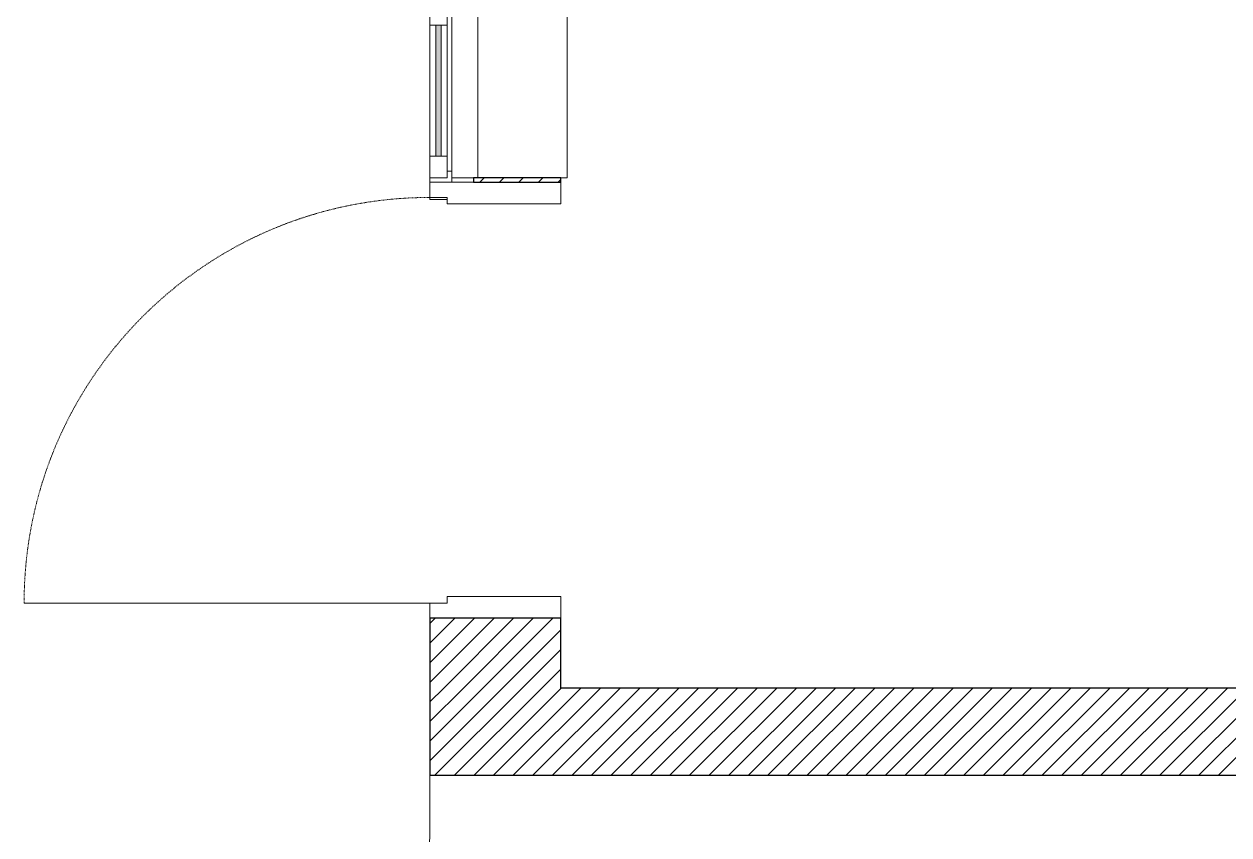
# Model space of a CAD drawing. Header units: millimetres. Extents: x -14819 to 43195, y -10328 to 20814.
# Drawn here: x 17710.1 to 17986.3, y 3970 to 4155.9 of the extents above; entities that cross this region are included whole.
import ezdxf

# ---------------------------------------------------------------- set-up
doc = ezdxf.new("R2010")
doc.units = ezdxf.units.MM
doc.linetypes.add('Tiret', pattern=[0.0025, 0.00125, -0.00125])
doc.layers.add('10 - Hachures', color=7, linetype='Continuous', lineweight=18, true_color=0x646464)
for name, color, linetype, lineweight in [('Arrière plan', 2, 'Continuous', 9), ('Fenêtres', 2, 'Continuous', 9), ('Menuiseries', 2, 'Continuous', 9), ('Mur_coupe', 7, 'Continuous', 25)]:
    doc.layers.add(name, color=color, linetype=linetype, lineweight=lineweight)
doc.layers.add('PDF _Géométrie', color=7, linetype='Continuous', true_color=0x231f20)

# ---------------------------------------------------------------- blocks, each defined once
blk = doc.blocks.new('Int_ Simple - PP _0_93m x 2_04m_-1784471-Existant Niv_ 1')
at = {"layer": 'Menuiseries'}
for p, q in [((-0.535, 0.15), (-0.535, -0.15)), ((-0.485, 0.15), (-0.535, 0.15)), ((-0.485, -0.11), (-0.485, 0.15)), ((0.465, 0.15), (0.415, 0.15)), ((0.415, 0.15), (0.415, -0.11)), ((0.465, -0.15), (0.465, 0.15)), ((-0.5, -0.15), (-0.5, -0.11)), ((-0.5, -0.11), (-0.485, -0.11)), ((0.415, -0.11), (0.43, -0.11)), ((0.43, -0.11), (0.43, -0.15)), ((-0.535, -0.15), (-0.5, -0.15)), ((0.43, -0.15), (0.43, -1.08)), ((0.43, -0.15), (0.465, -0.15))]:
    blk.add_line(p, q, dxfattribs=at)
at = {"layer": 'Menuiseries', "linetype": 'Tiret'}
blk.add_arc((0.43, -0.15), 0.93, 180, 270, dxfattribs=at)
blk = doc.blocks.new('1 Vantail - Droit - 0_4x2_05-1786682-Existant Niv_ 1')
at = {"layer": 'Arrière plan'}
blk.add_hatch(color=256, dxfattribs=at).paths.add_polyline_path([(-0.15, -0.124), (-0.15, -0.136), (0.15, -0.136), (0.15, -0.124)], flags=0)
for p, q in [((-0.2, 0.15), (-0.2, 0.165)), ((0.2, 0.165), (-0.2, 0.165)), ((0.2, 0.165), (0.2, 0.15))]:
    blk.add_line(p, q, dxfattribs=at)
at = {"layer": 'Fenêtres'}
for p, q in [((-0.2, -0.1), (-0.2, -0.05)), ((0.2, -0.05), (0.2, -0.1)), ((-0.185, -0.1), (-0.21, -0.1)), ((-0.21, -0.1), (-0.2, -0.1)), ((-0.15, -0.11), (-0.2, -0.11)), ((-0.2, -0.11), (-0.2, -0.15)), ((-0.2, -0.15), (-0.2, -0.11)), ((-0.2, -0.11), (-0.185, -0.11)), ((-0.185, -0.11), (-0.185, -0.1)), ((-0.15, -0.15), (-0.15, -0.11)), ((0.15, -0.11), (0.15, -0.15)), ((0.2, -0.11), (0.15, -0.11)), ((0.209, -0.1), (0.185, -0.1)), ((0.185, -0.1), (0.185, -0.11)), ((0.185, -0.11), (0.2, -0.11)), ((0.2, -0.1), (0.21, -0.1)), ((0.2, -0.15), (0.2, -0.11)), ((0.2, -0.11), (0.2, -0.15)), ((0.25, -0.15), (0.25, -0.11)), ((0.15, -0.124), (-0.15, -0.124)), ((-0.15, -0.124), (-0.15, -0.136)), ((-0.15, -0.136), (0.15, -0.136)), ((0.15, -0.136), (0.15, -0.124)), ((-0.25, -0.15), (-0.2, -0.15)), ((-0.2, -0.15), (-0.15, -0.15)), ((0.15, -0.15), (0.2, -0.15)), ((0.2, -0.15), (0.209, -0.15)), ((0.245, -0.15), (0.25, -0.15))]:
    blk.add_line(p, q, dxfattribs=at)
at = {"layer": 'Menuiseries'}
for p, q in [((0.2, -0.04), (-0.2, -0.04)), ((-0.185, -0.1), (0.185, -0.1)), ((0.15, -0.11), (-0.15, -0.11)), ((-0.15, -0.15), (0.15, -0.15))]:
    blk.add_line(p, q, dxfattribs=at)

msp = doc.modelspace()

# ---------------------------------------------------------------- hatches: boundary and pattern name
at = {"layer": '10 - Hachures'}
h = msp.add_hatch(dxfattribs=at)
h.set_pattern_fill('ANSI31', color=256, style=0)
h.paths.add_polyline_path([(17803.11, 5024.89), (17803.11, 4724.3), (17833.11, 4724.3), (17833.11, 5024.74)], flags=0)
h.paths.add_polyline_path([(17833.11, 4624.3), (17803.11, 4624.3), (17803.11, 4165.65), (17808.11, 4165.65), (17808.11, 4161.65), (17813.11, 4161.65), (17813.11, 4160.65), (17833.11, 4160.65), (17833.11, 4622.7)], flags=0)
h.paths.add_polyline_path([(17814.11, 4120.65), (17813.11, 4120.65), (17813.11, 4119.65), (17833.11, 4119.75), (17833.11, 4120.65), (17818.11, 4120.65)], flags=0)
h.paths.add_polyline_path([(17833.11, 4019.65), (17803.11, 4019.65), (17803.11, 4003.65), (17833.11, 4003.65)], flags=0)
h = msp.add_hatch(dxfattribs=at)
h.set_pattern_fill('ANSI31', color=256, style=0)
h.paths.add_polyline_path([(18033.23, 4003.65), (17803.11, 4003.65), (17803.11, 3983.65), (18190.9, 3983.65), (18190.9, 4003.65), (18053.23, 4003.65)], flags=0)
h.paths.add_polyline_path([(18290.9, 4003.65), (18290.9, 3983.65), (18367.11, 3983.65), (18367.4, 4003.65)], flags=0)

# ---------------------------------------------------------------- linework, layer by layer
at = {"layer": 'Mur_coupe'}
for p, q in [((17833.11, 4120.65), (17813.11, 4120.65)), ((17813.11, 4120.65), (17813.11, 4119.65)), ((17833.11, 4119.65), (17833.11, 4120.65)), ((17813.11, 4119.65), (17833.11, 4119.65)), ((17803.11, 4019.65), (17803.11, 3983.65)), ((17833.11, 4019.65), (17803.11, 4019.65)), ((17833.11, 4003.65), (17833.11, 4019.65)), ((18190.9, 4003.65), (17833.11, 4003.65)), ((17803.11, 3983.65), (18033.23, 3983.65))]:
    msp.add_line(p, q, dxfattribs=at)
at = {"layer": 'PDF _Géométrie', "color": 0, "lineweight": 0}
msp.add_lwpolyline([(17802.55, 3777.22), (17803.11, 3983.65)], close=True, dxfattribs=at)

# ---------------------------------------------------------------- block references
at = {"layer": 'Menuiseries', "xscale": 100, "yscale": 100, "zscale": 100, "rotation": 270}
for name, p in [('1 Vantail - Droit - 0_4x2_05-1786682-Existant Niv_ 1', (17818.11, 4140.65)), ('Int_ Simple - PP _0_93m x 2_04m_-1784471-Existant Niv_ 1', (17818.11, 4066.15))]:
    msp.add_blockref(name, p, dxfattribs=at)

doc.saveas('drawing.dxf')
